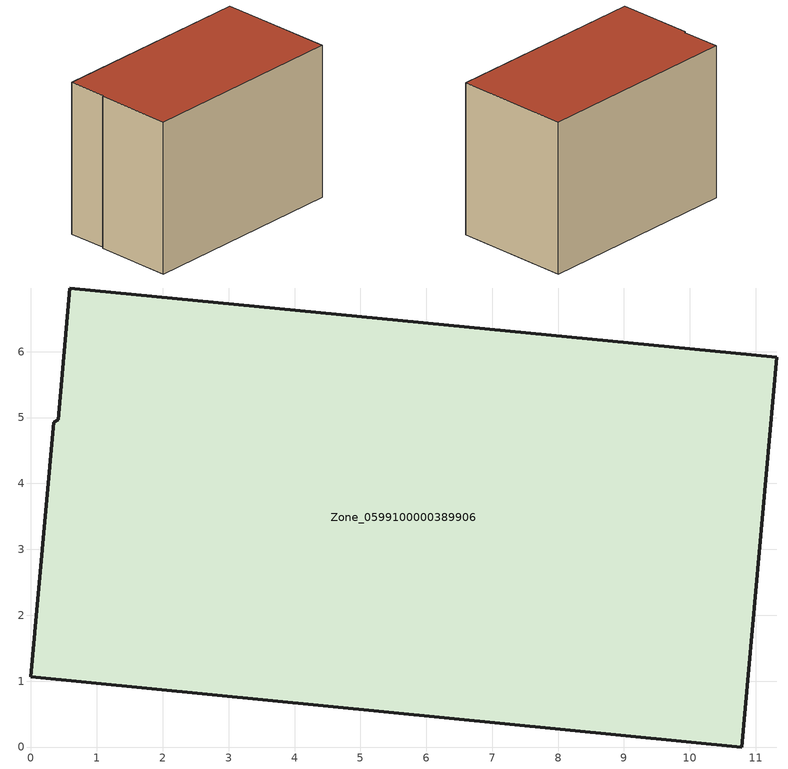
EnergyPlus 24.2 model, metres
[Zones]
Zone_0599100000389906
 floor ground (C_G): 0.41,4.97 0.59,6.97 11.32,5.92 10.79,0 0,1.06 0.34,4.93 z0
 wall outside (C_F): 10.79,0 11.32,5.92 0.59,6.97 0.41,4.97 0.34,4.93 0,1.06 10.79,0 z0:8.03
 roof outside (C_R): 0.59,6.97 0.41,4.97 0.34,4.93 0,1.06 10.79,0 11.32,5.92 z8.03
[BUILDING]
Pand.0599100000389906: North Axis=0; Terrain=City; Loads Convergence Tolerance Value=0.04; Temperature Convergence Tolerance Value=0.4; Solar Distribution=FullExterior; Maximum Number of Warmup Days=25; Minimum Number of Warmup Days=1
[Site:Location]
Rotterdam.The.Hague.AP_ZH_NLD Design_Conditions: Latitude=51.96; Longitude=4.45; Time Zone=1; Elevation=-4.5
[SITE:GROUNDTEMPERATURE:BUILDINGSURFACE]
18, 18, 18, 18, 18, 18, 18, 18, 18, 18, 18, 18
[MATERIAL] Thermal Absorptance=0.9; Solar Absorptance=0.7; Visible Absorptance=0.7
Name | Roughness | Thickness | Conductivity | Density | Specific Heat
G.TI.1992-2005 | MediumSmooth | 0.15 | 0.06 | 540 | 1210
F.TI.1992-2005 | Rough | 0.3 | 0.12 | 1920 | 840
R.TI.1992-2005 | MediumRough | 0.2 | 0.08 | 1500 | 1000
[CONSTRUCTION]
C_G: G.TI.1992-2005
C_F: F.TI.1992-2005
C_R: R.TI.1992-2005
[ZONE]
Zone_0599100000389906: Type=1; Multiplier=1; Ceiling Height=Autocalculate; Volume=Autocalculate; Floor Area=autocalculate; Part of Total Floor Area=Yes
[ZONEINFILTRATION:DESIGNFLOWRATE]
Infil_Zone_0599100000389906: Zone or ZoneList or Space or SpaceList=Zone_0599100000389906; Schedule=AlwaysOn; Design Flow Rate Calculation Method=Flow/Area; Flow Rate per Floor Area=0.0015; Constant Term Coefficient=1; Temperature Term Coefficient=0; Velocity Term Coefficient=0; Velocity Squared Term Coefficient=0
[HVACTEMPLATE:ZONE:IDEALLOADSAIRSYSTEM]
Zone_0599100000389906: Maximum Heating Supply Air Temperature=50; Minimum Cooling Supply Air Temperature=13; Maximum Heating Supply Air Humidity Ratio=0.0156; Minimum Cooling Supply Air Humidity Ratio=0.0077; Heating Limit=NoLimit; Cooling Limit=NoLimit; Dehumidification Control Type=ConstantSensibleHeatRatio; Cooling Sensible Heat Ratio=0.7; Dehumidification Setpoint=60; Humidification Control Type=None; Humidification Setpoint=30; Outdoor Air Method=None; Outdoor Air Flow Rate per Person=0.00944; Outdoor Air Flow Rate per Zone Floor Area=0; Outdoor Air Flow Rate per Zone=0; Demand Controlled Ventilation Type=None; Outdoor Air Economizer Type=NoEconomizer; Heat Recovery Type=None; Sensible Heat Recovery Effectiveness=0.7; Latent Heat Recovery Effectiveness=0.65
[ZONECONTROL:THERMOSTAT]
ThermostatControl_Zone_0599100000389906: Zone or ZoneList=Zone_0599100000389906; Control Type Schedule=DualSetpointControlType; Control 1=Thermostat_Zone_0599100000389906; Temperature Difference Between Cutout And Setpoint=0
[THERMOSTATSETPOINT:DUALSETPOINT]
Thermostat_Zone_0599100000389906: Heating Setpoint Temperature Schedule=HeatingSetpoint_Zone_0599100000389906; Cooling Setpoint Temperature Schedule=CoolingSetpoint_Zone_0599100000389906
[SCHEDULE:COMPACT]
HeatingSetpoint_Zone_0599100000389906: Through: 12/31, For: AllDays, Until: 24:00, 21
CoolingSetpoint_Zone_0599100000389906: Through: 12/31, For: AllDays, Until: 24:00, 24
DualSetpointControlType: Through: 12/31, For: AllDays, Until: 24:00, 4
AlwaysOn: Through: 12/31, For: AllDays, Until: 24:00, 1
